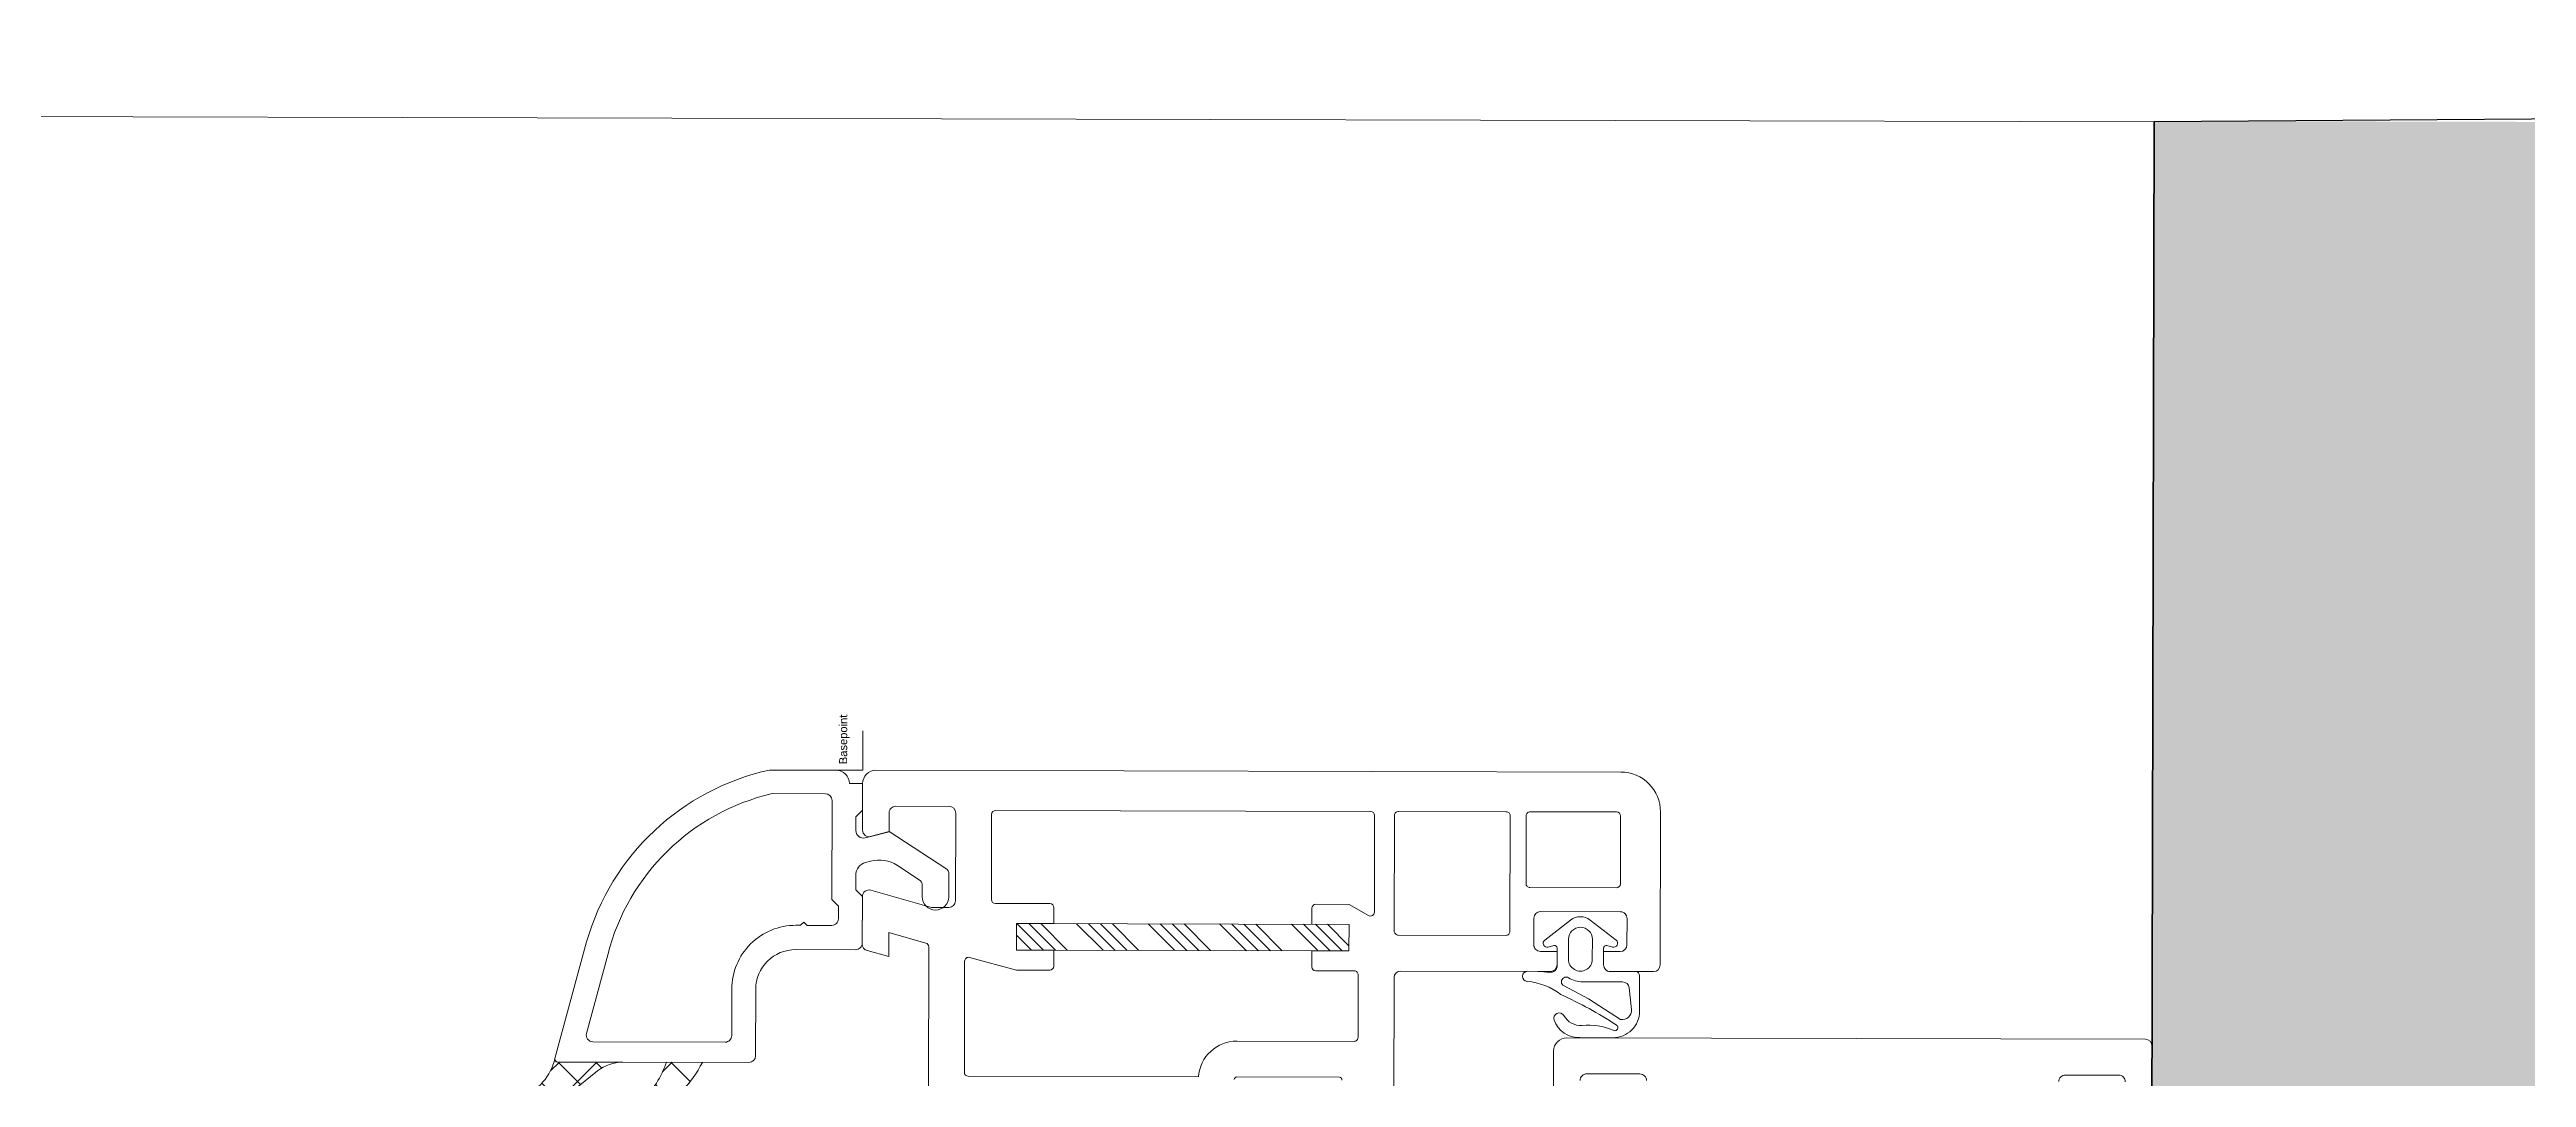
# Model space of a CAD drawing. Header units: millimetres. Extents: x 2258 to 5600, y 711 to 2563.
# Drawn here: x 5195.31 to 5202.51, y 2511.9 to 2514.89 of the extents above; entities that cross this region are included whole.
import ezdxf

# ---------------------------------------------------------------- set-up
doc = ezdxf.new("R2010")
doc.units = ezdxf.units.MM
for name, color, linetype, lineweight in [('FP_A_DOOR_WIN', 140, 'Continuous', 18), ('PQI-A-IN-ELEV-PTRN', 249, 'Continuous', 0), ('PQI-A-IN-FURN', 39, 'Continuous', 13), ('PQI-A-WALL', 30, 'Continuous', 50), ('PQI-A-WIN', 140, 'Continuous', 13)]:
    doc.layers.add(name, color=color, linetype=linetype, lineweight=lineweight)
doc.styles.get("Standard").update_dxf_attribs({"font": 'arial.ttf'})
pattern_1 = [(135, (-4.599427157802303, -2.000253202709217), (1.414213562373095, 1.414213562373094), []), (44.99999999999997, (-4.599427157802303, -2.000253202709217), (1.414213562373095, -1.414213562373095), [])]

# ---------------------------------------------------------------- blocks, each defined once
blk = doc.blocks.new('*X65')
at = {"color": 0}
for p, q in [((23.39988581483212, -13.12680322657752), (25.02614989936285, -11.50053914204682)), ((23.92417589936278, -13.50053914204682), (25.92417589936281, -11.50053914204682)), ((24.82220189936285, -13.50053914204682), (26.82220189936288, -11.50053914204682)), ((25.72022989936281, -13.50053914204682), (27.72022989936284, -11.50053914204682)), ((28.41430357200433, -13.50053914204685), (30.41430357200435, -11.50053914204682)), ((29.3123295720043, -13.50053914204685), (31.31232957200428, -11.50053914204685)), ((30.21035557200438, -13.50053914204685), (32.21035557200437, -11.50053914204682)), ((31.10838357200433, -13.50053914204685), (33.1083835720043, -11.50053914204685)), ((33.80245724464581, -13.50053914204682), (35.80245724464584, -11.50053914204682)), ((34.70048324464577, -13.50053914204682), (36.7004832446458, -11.50053914204682)), ((35.59850924464585, -13.50053914204682), (37.59850924464587, -11.50053914204682)), ((36.49653724464579, -13.50053914204682), (38.49653724464583, -11.50053914204682)), ((39.19061091728729, -13.50053914204682), (41.19061091728729, -11.50053914204679)), ((40.08863691728726, -13.50053914204682), (42.08863691728722, -11.50053914204682)), ((40.98666291728732, -13.50053914204682), (42.98666291728733, -11.50053914204679)), ((41.88469091728729, -13.50053914204682), (43.88469091728725, -11.50053914204682)), ((44.57876458992878, -13.50053914204682), (46.57876458992881, -11.50053914204682)), ((45.47679058992874, -13.50053914204682), (47.47679058992878, -11.50053914204682)), ((46.37481658992881, -13.50053914204682), (48.37481658992886, -11.50053914204682)), ((47.27284458992878, -13.50053914204682), (48.39987818543757, -12.37350554653801))]:
    blk.add_line(p, q, dxfattribs=at)
blk = doc.blocks.new('PRJ_INSERT_53_593613279183', base_point=(93.09175947517126, 45.13613779578571))
for points in [[(96.57175947517125, 43.38587658549507, 0.4931454364978535), (96.82352329069754, 43.19269142198048), (97.25386843934203, 43.30800207255939, -0.8182563119999993), (97.51551644842996, 42.78128659085793), (95.57004920008067, 41.27047850614416, -0.3423746699999996), (94.09457123851244, 41.26964571502724), (92.14783110374047, 42.77792282673801, -0.8187275480000128), (92.40921151568274, 43.30484580622618), (92.83999565964504, 43.18941752719068, 0.4931454364977577), (93.09175947517126, 43.38260269070529), (93.09175947517126, 44.6374787787651, 0.4142135623730951), (92.59175947517126, 45.1374787787651), (90.67509230374839, 45.1374787787651, -0.4138931122736059), (90.37509248334236, 45.43715051612516), (90.37216594885064, 48.11171568158161, -0.4144342108231597), (92.371998102171, 50.11369932415977), (94.84659984777645, 50.11369932415976, -0.326046179430916), (96.79015758703423, 48.79695738080039, -0.9093540687874182), (96.06772258947562, 48.46181333783163, 0.282567528062956), (94.68345287512017, 49.20180357220664, -0.1321869411913661), (92.36002225202456, 49.54727830056522, 1.066738308784841), (92.12449244264275, 49.14794116641387, 0.03987579388845044), (96.29622295568663, 46.88146055462859, 0.1492606141853157), (98.83346861699634, 45.89834376379143, -0.9639919681438134), (98.8055596810595, 45.13747877876509), (98.03945080570902, 45.13747877876509, -0.01234917559832588), (97.12115260942637, 45.20578850835254, 0.4435007188284667), (96.57175947517125, 44.70823417133149)], [(94.2201044864483, 47.19826353314413), (96.05439403722954, 46.22859800580039, -1.052815809151286), (95.71731212804985, 45.61617124798789, 0.1393325173808946), (94.66411998937798, 45.91594541790977), (91.65344415577628, 45.91591661471215, -0.3824563180869147), (91.15644155935468, 46.36120670734741), (90.9764292545147, 47.99648130658164, -0.5055033371080669), (91.79450949353532, 48.73804006586558)], [(93.93175947517128, 44.21543459327921, -0.9999999999999999), (95.73175947517123, 44.21543459327921), (95.73175947517123, 42.71689257772726, -0.9999999999999999), (93.93175947517128, 42.71689257772726)]]:
    blk.add_lwpolyline(points, format="xyb", close=True)
blk = doc.blocks.new('BASEPOINT')
for p, q in [((0.0001424139276124947, -6.579969547004794e-08), (0.0001424139276124947, 2.998156919277449)), ((-7.890404418731123e-08, 0.0005381883725030789), (2.956911949821283, 0.0005381883725030789))]:
    blk.add_line(p, q)
blk.add_text('Basepoint', height=0.6).set_placement((0.4501424139276011, 1.169999934200292))
blk = doc.blocks.new('PRJ_INSERT_50_593613279190', base_point=(-0.0001424139276124947, 6.579969635822636e-08))
h = blk.add_hatch()
h.set_pattern_fill('NETZ', color=256, scale=2, angle=-135, style=0)
h.set_pattern_definition(pattern_1)
edge = h.paths.add_edge_path()
edge.add_arc((-25.2986551748821, 25.33685661379517), 0.7009491730178186, 21.51182172263535, 179.9580202232992)
edge.add_line((-25.99960415975543, 25.33737018892023), (-25.99960415975543, 25.04407319476772))
edge.add_arc((-22.99300567432547, 25.04730335869381), 3.006600220606113, 180.0615561704665, 218.4438120667934)
edge.add_line((-25.34782986281486, 23.17795910793259), (-22.66887832759071, 19.87456954780984))
edge.add_arc((-24.99886901093642, 17.98482262943097), 3.000000000000037, 9.094947017729282e-13, 39.0438988427839, ccw=False)
edge.add_line((-21.99886901093638, 17.98482262943102), (-21.99960415975543, 22.89588363291494))
edge.add_arc((-21.80286819986766, 22.89686949340595), 0.1967384299873035, 73.53864963038978, 180.2871115812252, ccw=False)
edge.add_arc((-20.77735667004206, 27.1363973986147), 4.165315481917134, 201.7354703606924, 256.536940679372, ccw=False)
h = blk.add_hatch()
h.set_pattern_fill('NETZ', color=256, scale=2, angle=-135, style=0)
h.set_pattern_definition(pattern_1)
edge = h.paths.add_edge_path()
edge.add_arc((-25.29884118967663, 15.92990097243664), 0.6999557455590304, 57.98631243675442, 211.9210534334455, ccw=False)
edge.add_arc((-19.3226781381968, 22.23154655800048), 8.000000000000085, 225.5218146126667, 250.4566767224353)
edge.add_line((-21.99883435313792, 14.69243600613606), (-21.99883435313792, 11.99243600613607))
edge.add_arc((-17.18761768759084, 21.15341065885029), 10.347524457111, 212.7227798498215, 242.2921684265773, ccw=False)
for points in [[(-24.64653276932265, 25.5938899021485, 0.8276115379937076), (-25.99960415975543, 25.33737018892023), (-25.99960415975543, 25.04407319476772, 0.1690577026555226), (-25.34782986281486, 23.17795910793259), (-22.66887832759071, 19.87456954780984, -0.172028633719733), (-21.99886901093638, 17.98482262943102), (-21.99960415975543, 22.89588363291494, -0.502665873903851), (-21.74711872695017, 23.08554383215738, -0.2437805197364005)], [(-2.9996041597554, -0.0002532027091888267), (-0.9996041597554282, -0.0002532027091888267), (-0.9996041597554282, 0.9997467972908112, 0.4142135623730953), (0.0003958402445718434, 1.999746797290811), (0.0003958402445718434, 6.99968576213459, 0.2754497923217082), (-12.95498746053668, 20.72978830119703), (-13.4987801833969, 20.87547921919773), (-21.74711872695017, 23.08554383215738, 0.4908735731119964), (-21.99960363186992, 22.89235716621636), (-21.99960415975543, 8.498831269947061, 0.4134286014123665), (-21.49878018514605, 7.99883126994709), (-16.49917691366168, 7.99895334025959, -0.4140724336333067), (-13.4993600191304, 4.99901437541584), (-13.4997262300679, 0.4997467972908396, 0.4145422967863972), (-12.99972623005545, -0.0002532027091888267), (-9.4996041597554, -0.0002532027091888267), (-8.999604159755428, 0.4997467972908112), (-7.900301253550346, 0.4997467972908112, -0.3394542588633756), (-6.934375427261251, -0.2414341576066761), (-6.833775398766115, -0.616878575193482, -0.2125565616700221), (-7.151913544625224, -2.625523775487352), (-8.221519635700396, -4.272572720216715, -0.2539676464749438), (-8.64085491967311, -4.500253202709189), (-9.4996041597554, -4.500253202709189, 0.9999999999999998), (-9.499604159755428, -6.500253202709189), (-7.793416178963419, -6.500253202709189, 0.2539676464749436), (-7.374080894990705, -6.272572720216715), (-4.599604159755422, -2.000253202709189), (-5.080515119112796, -0.2054690684707623, -0.4931454260313039), (-4.539383952963, 0.4997467972908112), (-3.499604159755428, 0.4997467972908112)], [(-11.42529910746382, 4.398301554569116), (-11.67521772063223, 4.648220167737549), (-11.67518934724402, 4.99681561511963, 0.4143806464059874), (-16.47699159288866, 9.798953292317549), (-19.97463643905309, 9.798867893821665, -0.4142192835227657), (-20.47464864704703, 10.29886545226626), (-20.47469716813362, 20.23598399228959, -0.4931444461757075), (-19.84529152645141, 20.71895038669777), (-13.92035110165813, 19.13141841279122, -0.2806694375655193), (-1.775433314866724, 6.796828412494932), (-1.775433314866724, 2.799947168277612, -0.4141795785361847), (-2.27537530013138, 2.299947171643282), (-9.721617126769878, 2.299083188139662), (-10.22101444201963, 1.799746797290851), (-11.17540886933981, 1.799746797290823, -0.4142374021652741), (-11.67540886768362, 2.299787494018688), (-11.67525840742312, 4.148342254609815)], [(-25.89294784582112, 15.55979919337321, -0.7949711117343725), (-24.92777936059083, 16.52340848269796, 0.1092301940154678), (-21.99883435313792, 14.69243600613606), (-21.99883435313792, 11.99243600613607, -0.1297415055080829)]]:
    blk.add_lwpolyline(points, format="xyb", close=True)
blk.add_blockref('BASEPOINT', (-0.0001424139276124947, 6.579969635822636e-08))
blk = doc.blocks.new('W6')
at = {"layer": 'FP_A_DOOR_WIN', "ltscale": 1000}
for points in [[(-961.9999933055442, 72.19997839350253, 0.4144356774355191), (-961.4999933055442, 71.69997839350253), (-957.5002629384326, 71.69997839350253, 0.4143670086506019), (-957.0000009349387, 72.20024039701093)], [(-955.000000934946, 73.49999670406396), (-955.000000934946, 69.99999670404941, -0.4141126337407329), (-956.0000009349314, 68.99999999994179), (-999.5005218921797, 68.99999999994179, -0.4139096780676014), (-1000.00000004992, 69.49948145909002), (-1000.000000049928, 73.50031000400486, -0.4929517129257544)], [(-997.9999999812571, 72.19997839350253, 0.4144356774355186), (-997.4999999812571, 71.69997839351709), (-993.5002543553055, 71.69997839350253, 0.414367008579155), (-992.9999923518772, 72.20024039692362)], [(-939.0972877290478, 72.23243808739062, 0.4629961320455693), (-938.9000221040333, 72.00000095361611), (-931.1999488618603, 72.00000095364521, 0.4143678003774176), (-931.0000053193799, 72.20001316064736)], [(-908.0000072267139, 105.6056836322823), (-908.0000072267212, 62.27560520166298, 0.3361617745988907), (-907.7811351564087, 61.98677158351347), (-905.0000072267212, 61.20608615869423), (-905.0000072267139, 63.00000095361611), (-903.3706050660767, 62.5634012221708, -0.3395197300317918), (-902.999999597334, 62.08044528958271), (-902.9999995973267, 58.49976408391376, -0.496683455837799), (-903.6348823216176, 58.01854674925562), (-908.1999583985889, 59.29998874661396), (-909.5000072267285, 59.29998874658486, 0.4141372546644761), (-910.0000072267212, 58.79998874658486), (-910.0000072267358, 52.20001316064736, 0.4141372546644594), (-909.5000072267285, 51.70001316066191), (-905.5000072267212, 51.70001316064736, 0.4142634643848516), (-905.0000072267285, 52.20001316066191), (-905.0000072267212, 53.61572360986611), (-903.6293941285912, 53.98297214503691, -0.4930310732574256), (-902.9999995973267, 53.50000095363066), (-902.9999995973267, 50.00000095361611, -0.4142689885915225), (-904.0000072267285, 48.99999999994179), (-960.000001504668, 48.99999999994179, -0.4141800440952208), (-963.0000015046899, 52.00000095363066), (-963.0000015046753, 63.50000095361611, -0.4141000780213171), (-962.5000015046826, 63.99999999994179), (-959.2500015046753, 63.99999999994179, -0.4142262546462484), (-958.7500015046753, 63.50000095363066), (-958.7500015046753, 62.50000095361611), (-960.0000015046826, 62.50000095363066, 0.4140987294296731), (-960.5000015046753, 62.00000095363066), (-960.5000015046826, 60.00023971393239, 0.4143533987650225), (-959.9997627438934, 59.50000095361611), (-954.0000015046608, 59.50000095361611, 0.4142005543965916), (-953.5000015046826, 60.00000095361611), (-953.500001504668, 62.00000095361611, 0.4142249059344036), (-954.0000015046826, 62.50000095361611), (-955.2500015046753, 62.50000095361611), (-955.2500015046753, 63.50000095363066, -0.4140987294296983), (-954.750001504668, 64.00000095363066), (-943.499997689978, 64.00000095361611, 0.4141852284235096), (-942.9999976899926, 64.50000095363066), (-942.999997689978, 73.65001010888955, -0.4141729218234941)]]:
    blk.add_lwpolyline(points, format="xyb", dxfattribs=at)
for points in [[(-939.9999976899853, 69.30000400537392), (-931.199948861853, 69.30000400538847, 0.3941356490620793), (-928.3068900849903, 72.00000095363066), (-911.0000072267139, 72.00000095363066, -0.4141231876778427), (-910.6999583985962, 71.70001316064736), (-910.6999583985889, 63.34597873681923, -0.4930803031908427), (-911.0776439454712, 63.0561990737624), (-914.5999809053101, 64.00000095361611), (-917.0999809053174, 64.00000095361611, 0.414012966687119), (-917.4000297334205, 63.70001316064736), (-917.4000297334351, 62.50000095361611), (-914.5999809053101, 62.50000095361611), (-914.5999809052955, 60.50000095361611), (-917.4000297334496, 60.50000095363066), (-917.4000297334351, 59.29998874658486, 0.4140478028440861), (-917.0999809053028, 59.00000095361611), (-913.0000053193726, 59.00000095363066, -0.4140512861497621), (-912.6999564912476, 58.70001316064736), (-912.6999564912549, 52.29998874658486, -0.4141603203474333), (-913.0000053193871, 52.00000095363066), (-941.1999488618603, 52.00000095361611, -0.4140932892759649), (-941.499997689978, 52.29998874657031), (-941.499997689978, 59.57736301416298, -0.57715958826064), (-941.0499244477905, 59.83715915675566), (-939.5999732759155, 59.00000095361611), (-937.0999732759155, 59.00000095361611, 0.4140478028440377), (-936.7999244478051, 59.29998874661396), (-936.7999244477905, 60.50000095363066), (-939.5999732759301, 60.50000095361611), (-939.5999732759155, 62.50000095361611), (-936.7999244478051, 62.50000095364521), (-936.7999244477978, 63.70001316064736, 0.4140129666870911), (-937.0999732759155, 64.00000095363066), (-939.999997689978, 64.00000095360156, -0.4144778819059014), (-940.2999244477978, 64.30000400537392), (-940.2999244477978, 69.00000095360156, -0.4144907307888895)], [(-951.4000259187451, 61.29998874658486), (-943.2999244478051, 61.29998874661396, -0.4144468047252203), (-942.9999976899926, 61.00000095363066), (-942.9999976899853, 52.29998874658486, -0.4144360440178681), (-943.2999244477978, 52.00000095361611), (-951.4000259187451, 52.00000095364521, -0.4144360440178403), (-951.6999526765503, 52.29998874659941), (-951.6999526765503, 61.00000095361611, -0.4144468047252412)], [(-959.6999526765503, 57.70001316067646), (-953.1999526765649, 57.70001316066191, -0.4144299052148737), (-952.9000259187451, 57.39999485010048), (-952.9000259187451, 52.29998874658486, -0.4145251995864781), (-953.1999526765503, 52.00000095361611), (-959.6999526765503, 52.00000095363066, -0.4140932892758748), (-960.0000015046753, 52.29998874661396), (-960.0000015046899, 57.39999485010048, -0.4139957478629908)]]:
    blk.add_lwpolyline(points, format="xyb", close=True, dxfattribs=at)
blk.add_lwpolyline([(-939.5999732759155, 62.50000095361611), (-914.5999732759155, 62.50000095361611), (-914.5999732759228, 60.50000095361611), (-939.5999732759301, 60.50000095361611)], close=True, dxfattribs=at)
at = {"layer": 'PQI-A-IN-ELEV-PTRN', "ltscale": 1000}
blk.add_line((0, 0), (-1000, 1.455191522836685e-11), dxfattribs=at)
at = {"layer": 'FP_A_DOOR_WIN', "ltscale": 1000, "rotation": 270}
blk.add_blockref('PRJ_INSERT_50_593613279190', (-902.9995128513765, 48.99999999995634), dxfattribs=at)
at = {"layer": 'FP_A_DOOR_WIN', "ltscale": 1000}
blk.add_blockref('PRJ_INSERT_53_593613279183', (-958.7400625398368, 63.99999934271909), dxfattribs=at)
at = {"layer": 'FP_A_DOOR_WIN', "ltscale": 1000, "extrusion": (0, 0, -1), "zscale": -1, "rotation": 180}
blk.add_blockref('*X65', (962.9998590907562, 48.99946181157429), dxfattribs=at)

msp = doc.modelspace()

# ---------------------------------------------------------------- hatches: boundary and pattern name
at = {"layer": 'PQI-A-IN-FURN', "true_color": 0x000000}
h = msp.add_hatch(color=18, dxfattribs=at)
h.dxf.hatch_style = 1
h.paths.add_polyline_path([(5201.427340111637, 2514.678171965342), (5201.408775750416, 2506.951920635386), (5221.038933484937, 2506.904753993766), (5220.666501359021, 2356.275811269055), (5197.882718504117, 2356.330556982459), (5197.864153855842, 2348.604186445973), (5220.647510539029, 2348.549440232155), (5272.145654262402, 2348.425701133333), (5276.008839549141, 2348.416418809452), (5314.207644919448, 2348.324637276966), (5314.226209567187, 2356.051007850205), (5228.39244576151, 2356.257246157654), (5228.714338445768, 2485.674927771251), (5228.783868705905, 2514.612559910599), (5221.057498132676, 2514.631124558343)])

# ---------------------------------------------------------------- linework, layer by layer
msp.add_line((5228.921299314943, 2514.885747030863), (5201.427333463776, 2514.675405209845))
at = {"layer": 'PQI-A-WALL', "color": 0, "lineweight": 35, "ltscale": 1000}
msp.add_line((5201.42733681032, 2514.676797998795), (5201.408772162562, 2506.950427416435), dxfattribs=at)

# ---------------------------------------------------------------- block references
at = {"layer": 'PQI-A-WIN', "xscale": 0.03863196438221001, "yscale": 0.03863196438221001, "zscale": 0.03863196438221001, "rotation": 179.8595777603301}
msp.add_blockref('W6', (5162.795670741434, 2514.770085053792), dxfattribs=at)

doc.saveas('drawing.dxf')
